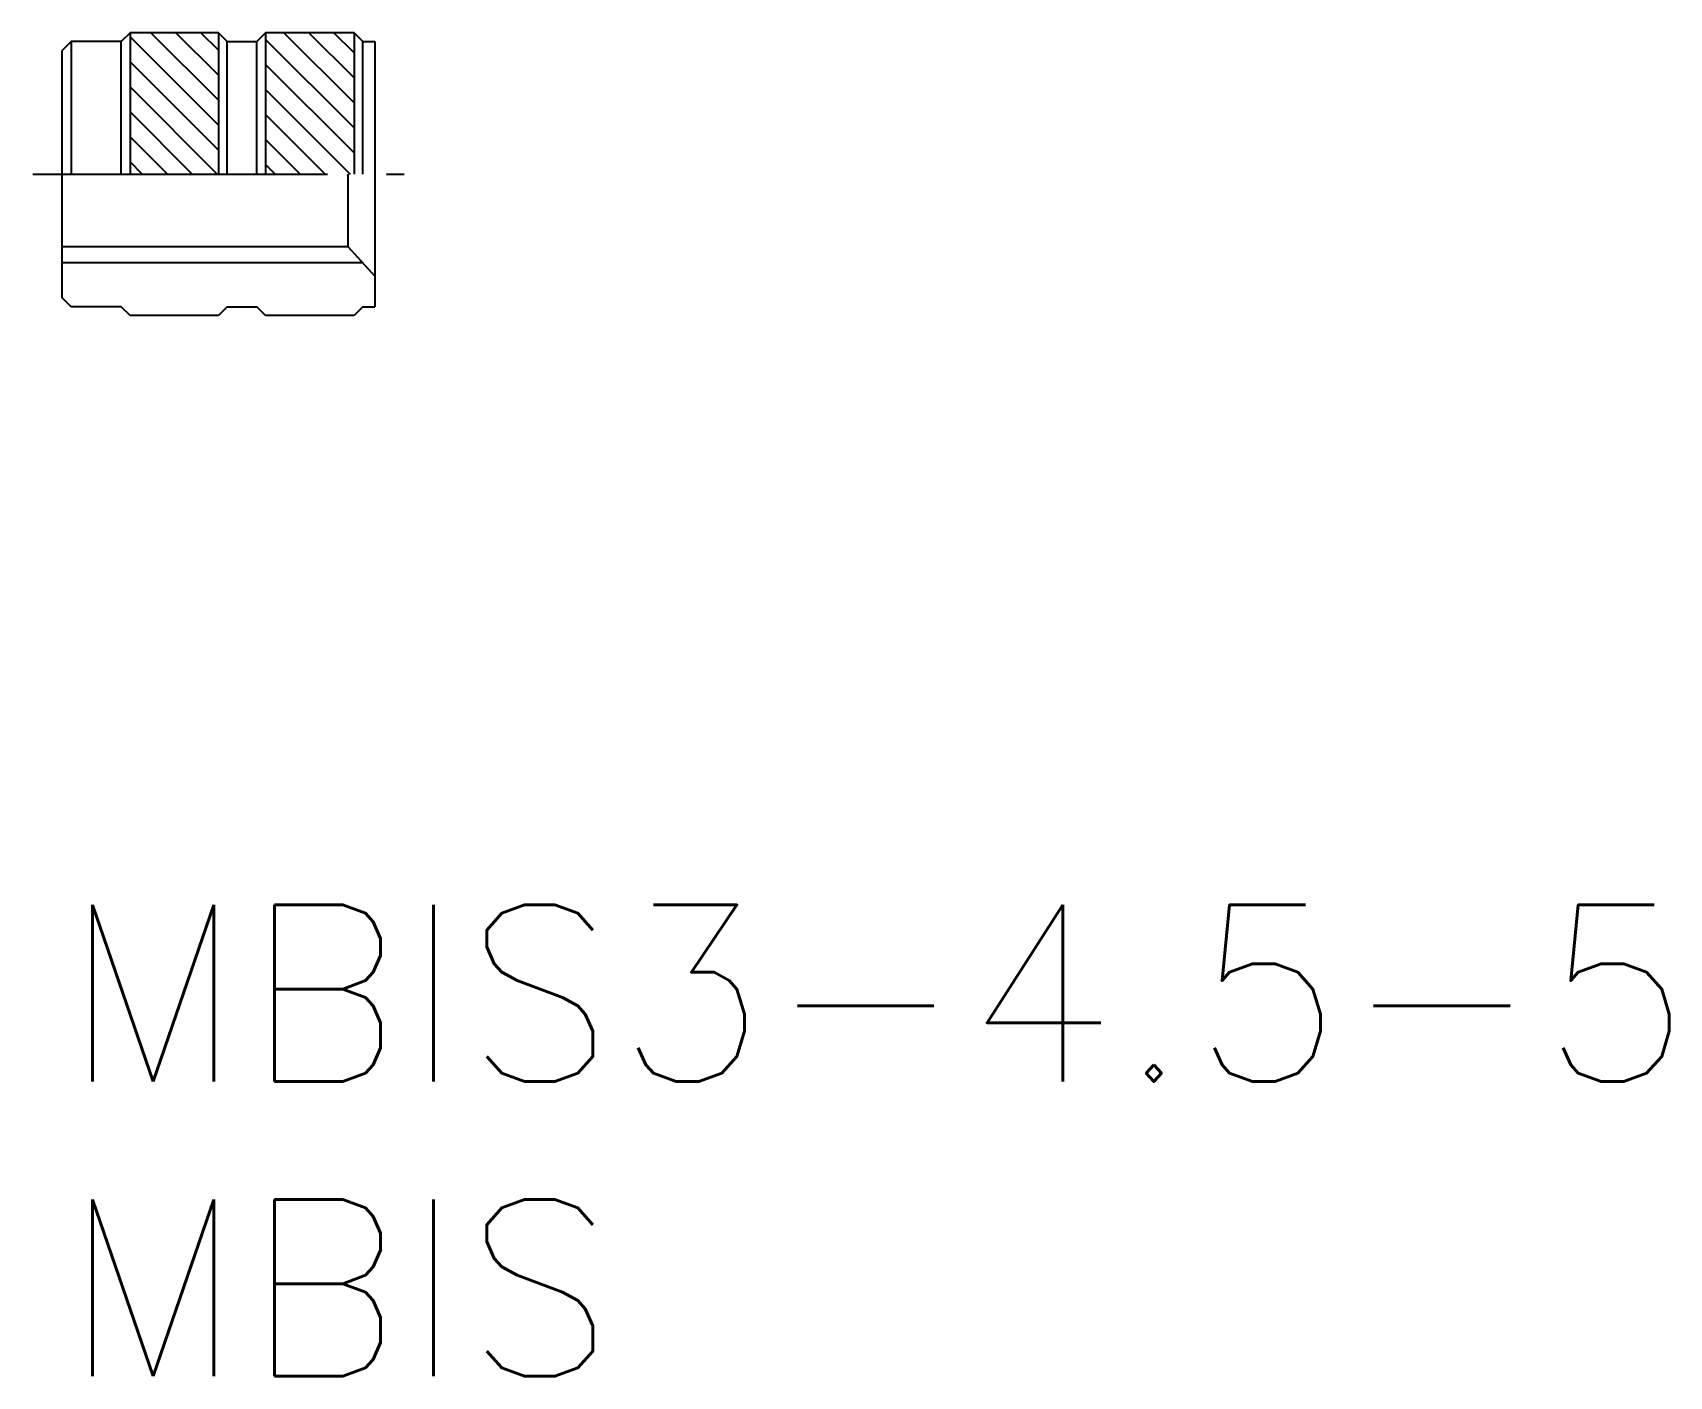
# Model space of a CAD drawing. Extents: x -0.5 to 27.3, y -8 to 14.8.
import ezdxf

# ---------------------------------------------------------------- set-up
doc = ezdxf.new("R2010")
doc.units = 0
doc.header["$LTSCALE"] = 0.5
doc.linetypes.add('CENTER', pattern=[50.8, 31.75, -6.35, 6.35, -6.35])
doc.linetypes.add('DASHDOT', pattern=[17, 10, -2, 3, -2])
for name, color, linetype in [('MSM_CENTER', 1, 'CENTER'), ('MSM_CONTINUOUS', 7, 'CONTINUOUS'), ('MSM_NARROW', 5, 'CONTINUOUS'), ('MSM_PART_NUMBER', 7, 'CONTINUOUS')]:
    doc.layers.add(name, color=color, linetype=linetype)
doc.styles.get("Standard").update_dxf_attribs({"font": 'txt.shx', "height": 3, "bigfont": 'bigfont.shx'})

msp = doc.modelspace()

# ---------------------------------------------------------------- linework, layer by layer
at = {"layer": 'MSM_CENTER', "linetype": 'DASHDOT'}
msp.add_line((-0.5, 12.4), (5.8, 12.4), dxfattribs=at)
at = {"layer": 'MSM_CONTINUOUS'}
for p, q in [((1.15, 14.8), (1, 14.65)), ((2.65, 14.8), (1.15, 14.8)), ((1.15, 14.8), (1.15, 12.4)), ((2.65, 13.23), (1.15, 14.73)), ((2.65, 13.654), (1.504, 14.8)), ((2.65, 14.078), (1.928, 14.8)), ((2.65, 14.502), (2.352, 14.8)), ((2.8, 14.65), (2.65, 14.8)), ((2.65, 14.8), (2.65, 12.4)), ((3.45, 14.8), (3.3, 14.65)), ((4.95, 14.8), (3.45, 14.8)), ((3.45, 14.8), (3.45, 12.4)), ((4.95, 13.609), (3.759, 14.8)), ((4.95, 14.033), (4.183, 14.8)), ((4.95, 14.457), (4.607, 14.8)), ((5.1, 14.65), (4.95, 14.8)), ((4.95, 14.8), (4.95, 12.4)), ((0.15, 14.65), (0, 14.5)), ((0, 10.3), (0, 14.5)), ((1, 14.65), (0.15, 14.65)), ((0.15, 14.65), (0.15, 12.4)), ((1, 12.4), (1, 14.65)), ((2.8, 14.65), (3.3, 14.65)), ((2.8, 12.4), (2.8, 14.65)), ((3.3, 12.4), (3.3, 14.65)), ((4.95, 13.184), (3.45, 14.684)), ((5.1, 14.65), (5.3, 14.65)), ((5.1, 12.4), (5.1, 14.65)), ((5.3, 14.65), (5.3, 10.15)), ((2.65, 12.805), (1.15, 14.305)), ((4.95, 12.76), (3.45, 14.26)), ((1.15, 13.881), (2.631, 12.4)), ((3.45, 13.836), (4.886, 12.4)), ((2.207, 12.4), (1.15, 13.457)), ((4.462, 12.4), (3.45, 13.412)), ((1.783, 12.4), (1.15, 13.033)), ((4.037, 12.4), (3.45, 12.987)), ((1.358, 12.4), (1.15, 12.608)), ((3.613, 12.4), (3.45, 12.563)), ((4.846, 12.4), (4.846, 11.171)), ((0, 11.171), (4.846, 11.171)), ((4.846, 11.171), (5.3, 10.667)), ((0.15, 10.15), (0, 10.3)), ((1, 10.15), (0.15, 10.15)), ((1.15, 10), (1, 10.15)), ((2.65, 10), (1.15, 10)), ((2.8, 10.15), (2.65, 10)), ((2.8, 10.15), (3.3, 10.15)), ((3.45, 10), (3.3, 10.15)), ((4.95, 10), (3.45, 10)), ((5.1, 10.15), (4.95, 10)), ((5.1, 10.15), (5.3, 10.15))]:
    msp.add_line(p, q, dxfattribs=at)
at = {"layer": 'MSM_NARROW', "linetype": 'CONTINUOUS'}
msp.add_line((0, 10.9), (5.09, 10.9), dxfattribs=at)

# ---------------------------------------------------------------- texts
at = {"layer": 'MSM_PART_NUMBER'}
for s, p in [('MBIS3-4.5-5', (0, -3)), ('MBIS', (0, -8))]:
    msp.add_text(s, height=3, dxfattribs=at).set_placement(p)

doc.saveas('drawing.dxf')
